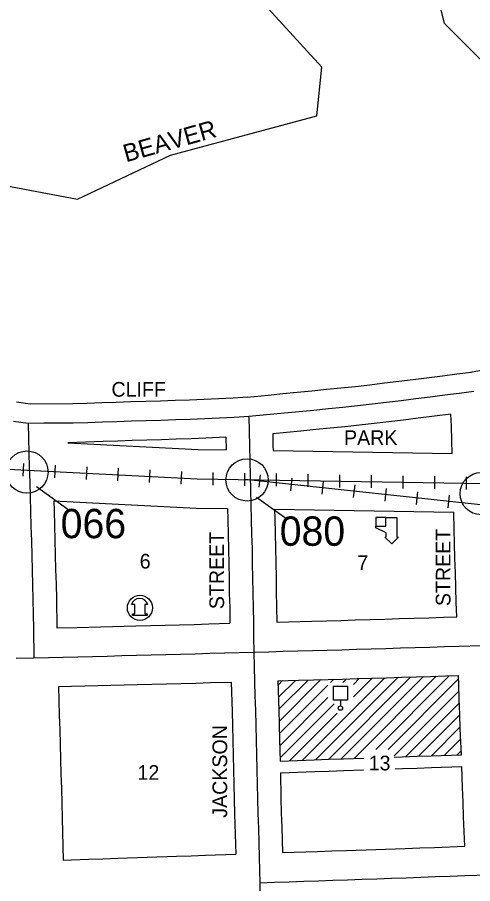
# Model space of a CAD drawing. Extents: x 1958108 to 2336688, y 15676069 to 16284877.
# Drawn here: x 2310678 to 2311455, y 15841541 to 15843017 of the extents above; entities that cross this region are included whole.
import ezdxf

# ---------------------------------------------------------------- set-up
doc = ezdxf.new("R2010")
doc.units = 0
for name, color, linetype in [('L10', 7, 'Continuous'), ('L11', 7, 'Continuous'), ('L14', 7, 'Continuous'), ('L17', 7, 'Continuous'), ('L18', 7, 'Continuous'), ('L23', 7, 'Continuous'), ('L3', 7, 'Continuous'), ('L58', 7, 'Continuous'), ('L7', 7, 'Continuous'), ('L9', 7, 'Continuous')]:
    doc.layers.add(name, color=color, linetype=linetype)

msp = doc.modelspace()

# ---------------------------------------------------------------- linework, layer by layer
at = {"layer": 'L11'}
for p, q in [((2310687.9, 15842235.3), (2310689, 15842256.9)), ((2310741.9, 15842232.6), (2310743, 15842254.2)), ((2310795.8, 15842229.8), (2310796.9, 15842251.4)), ((2310849.7, 15842227.1), (2310850.8, 15842248.7)), ((2310903.6, 15842224.3), (2310904.8, 15842245.9)), ((2310957.6, 15842221.6), (2310958.7, 15842243.2)), ((2311011.9, 15842219.8), (2311012.3, 15842241.4)), ((2311065.9, 15842218.9), (2311066.3, 15842240.5)), ((2311092.4, 15842237.8), (2311090.1, 15842216.3)), ((2311119.9, 15842218), (2311120.2, 15842239.6)), ((2311146.1, 15842232), (2311143.8, 15842210.5)), ((2311173.9, 15842217.1), (2311174.2, 15842238.7)), ((2311227.9, 15842216.2), (2311228.2, 15842237.8)), ((2311281.9, 15842215.3), (2311282.2, 15842236.9)), ((2311335.9, 15842214.5), (2311336.2, 15842236.1)), ((2311389.9, 15842213.6), (2311390.2, 15842235.2)), ((2311443.9, 15842212.7), (2311444.2, 15842234.3)), ((2311199.8, 15842226.1), (2311197.5, 15842204.7)), ((2311253.5, 15842220.3), (2311251.1, 15842198.8)), ((2311307.1, 15842214.5), (2311304.8, 15842193)), ((2311360.8, 15842208.7), (2311358.5, 15842187.2)), ((2311414.5, 15842202.9), (2311412.2, 15842181.4))]:
    msp.add_line(p, q, dxfattribs=at)
for points in [[(2307158.2, 15842405.5), (2308201.6, 15842372.7), (2310984.9, 15842231), (2312001.5, 15842214.3), (2312643.2, 15842331), (2312934.8, 15842472.7), (2313405.4, 15842672.3), (2314643.3, 15843745.2), (2315066.6, 15843989.2)], [(2307158.2, 15842405.5), (2308201.6, 15842372.7), (2310984.9, 15842231), (2312001.5, 15842214.3), (2312643.2, 15842331), (2312934.8, 15842472.7), (2313405.4, 15842672.3), (2314643.3, 15843745.2), (2315066.6, 15843989.2)], [(2312425.5, 15842291.4), (2312052.1, 15842193), (2311790.1, 15842176.7), (2311499.6, 15842182.8), (2311066.9, 15842229.7)], [(2312425.5, 15842291.4), (2312052.1, 15842193), (2311790.1, 15842176.7), (2311499.6, 15842182.8), (2311066.9, 15842229.7)]]:
    msp.add_lwpolyline(points, dxfattribs=at)
at = {"layer": 'L14'}
for p, q in [((2311164.6, 15841751.3), (2311305, 15841891.8)), ((2311186.6, 15841752.1), (2311326.9, 15841892.4)), ((2311208.5, 15841752.8), (2311348.8, 15841893.1)), ((2311230.5, 15841753.6), (2311370.7, 15841893.8)), ((2311252.5, 15841754.3), (2311392.6, 15841894.5)), ((2311289.3, 15841769.9), (2311414.5, 15841895.1)), ((2311122.7, 15841879.1), (2311130.5, 15841886.9)), ((2311123.4, 15841858.6), (2311152.2, 15841887.4)), ((2311124.1, 15841838.1), (2311174, 15841888)), ((2311124.6, 15841817.4), (2311195.8, 15841888.6)), ((2311125.1, 15841796.7), (2311207.6, 15841879.2)), ((2311212, 15841883.6), (2311217.6, 15841889.2)), ((2311233.2, 15841883.6), (2311239.5, 15841889.8)), ((2311251.3, 15841859.3), (2311283.2, 15841891.1)), ((2311251.3, 15841880.5), (2311261.3, 15841890.5)), ((2311310.5, 15841769.9), (2311430.7, 15841890.1)), ((2311320.5, 15841758.7), (2311431.4, 15841869.6)), ((2311125.6, 15841775.9), (2311207.6, 15841858)), ((2311340.3, 15841757.3), (2311432.1, 15841849.1)), ((2311126.1, 15841755.2), (2311218.3, 15841847.4)), ((2311142.7, 15841750.6), (2311223.7, 15841831.6)), ((2311362.3, 15841758.1), (2311432.8, 15841828.6)), ((2311384.2, 15841758.8), (2311433.5, 15841808)), ((2311406.2, 15841759.6), (2311434.3, 15841787.7)), ((2311428.2, 15841760.4), (2311435.2, 15841767.4))]:
    msp.add_line(p, q, dxfattribs=at)
at = {"layer": 'L17'}
for p, q in [((2311306.6, 15842165), (2311289.6, 15842165)), ((2311289.6, 15842165), (2311289.6, 15842150.1)), ((2311305, 15842131.6), (2311304.8, 15842131.4)), ((2310878.5, 15842016.7), (2310872.5, 15842016.7)), ((2310872.5, 15842016.7), (2310872.5, 15842016.6)), ((2310878.5, 15842000.7), (2310878.5, 15842016.7)), ((2310900.9, 15842016.7), (2310895.5, 15842016.7)), ((2310895.5, 15842016.7), (2310895.5, 15842000.7)), ((2310900.7, 15842016.7), (2310900.8, 15842016.8)), ((2310874.5, 15842000.7), (2310874.6, 15842000.7)), ((2310874.5, 15841998.2), (2310874.5, 15842000.7)), ((2310874.5, 15842000.7), (2310878.5, 15842000.7)), ((2310899.4, 15841998.2), (2310874.5, 15841998.2)), ((2310895.5, 15842000.7), (2310899.4, 15842000.7)), ((2310899.4, 15842000.7), (2310899.4, 15841998.2)), ((2311229.1, 15841853.9), (2311229.1, 15841843.8))]:
    msp.add_line(p, q, dxfattribs=at)
for points in [[(2311328, 15842131.6), (2311316.5, 15842120.2), (2311304.6, 15842131.6), (2311307.1, 15842131.6), (2311307.1, 15842138.8), (2311289.6, 15842147.1), (2311289.6, 15842150.1), (2311306.6, 15842150.1), (2311306.6, 15842165), (2311325.5, 15842165), (2311325.5, 15842131.6)], [(2311241, 15841877.3), (2311241, 15841853.9), (2311217.1, 15841853.9), (2311217.1, 15841877.3)]]:
    msp.add_lwpolyline(points, close=True, dxfattribs=at)
for centre, radius in [((2310887.1, 15842011), 21.4), ((2311229.1, 15841840.1), 3.74)]:
    msp.add_circle(centre, radius, dxfattribs=at)
msp.add_arc((2310886.7, 15842011.9), 14.9, 18.7999, 161.5651, dxfattribs=at)
at = {"layer": 'L18'}
for points in [[(2311898.7, 15842490.7), (2311873.7, 15842487.1), (2311848.8, 15842483.2), (2311823.8, 15842479.1), (2311799.1, 15842474.9), (2311774.5, 15842470.7), (2311749.6, 15842466.4), (2311724.9, 15842462.1), (2311700.3, 15842457.7), (2311675.6, 15842453.2), (2311651, 15842448.7), (2311601.8, 15842439.7), (2311577.2, 15842435.2), (2311552.6, 15842430.6), (2311528, 15842426), (2311503.4, 15842421.5), (2311478.9, 15842417), (2311450.8, 15842411.8)], [(2311452.6, 15842412.1), (2311427.8, 15842408.9), (2311403, 15842405.8), (2311353.4, 15842399.6), (2311328.6, 15842396.5), (2311304, 15842393.5), (2311279.3, 15842390.6), (2311254.7, 15842387.8), (2311229.9, 15842385.2), (2311205.2, 15842382.7), (2311180.5, 15842380.3), (2311155.4, 15842377.9), (2311130.6, 15842375.4), (2311105.8, 15842373), (2311069.8, 15842369.6)], [(2311071.3, 15842369.7), (2311046.3, 15842368.4), (2311021.3, 15842367.2), (2310996.6, 15842366), (2310971.8, 15842364.9), (2310947, 15842364), (2310922.1, 15842363.3), (2310897.1, 15842362.6), (2310871.9, 15842361.8), (2310846.8, 15842360.9), (2310822.1, 15842360), (2310797.4, 15842359.3), (2310772.6, 15842358.8), (2310700.2, 15842358)], [(2310700.2, 15842358), (2310676.9, 15842361.3)], [(2311417.6, 15842341.1), (2311361.6, 15842334.1), (2311336.8, 15842331), (2311311.9, 15842328), (2311286.9, 15842325), (2311261.8, 15842322.2), (2311236.6, 15842319.6), (2311211.7, 15842317), (2311186.9, 15842314.6), (2311161.8, 15842312.2), (2311137, 15842309.8), (2311113.6, 15842307.5)], [(2311419.5, 15842273.9), (2311418.9, 15842295.8), (2311418.4, 15842320.6), (2311417.6, 15842341.1)], [(2311113.6, 15842307.5), (2311114.1, 15842287.7), (2311114.3, 15842278.9)], [(2311033.8, 15842301.7), (2310999.6, 15842300), (2310974.4, 15842298.9), (2310949.1, 15842298.1), (2310924, 15842297.3), (2310899, 15842296.6), (2310874.1, 15842295.9), (2310849.2, 15842295), (2310824.3, 15842294.1), (2310764, 15842292.3)], [(2310764, 15842292.3), (2310986.6, 15842281), (2311034.3, 15842280.2)], [(2311033.8, 15842301.7), (2311034.3, 15842280.2)], [(2311114.3, 15842278.9), (2311419.5, 15842273.9)], [(2310740.1, 15842193.4), (2310740.7, 15842176.4), (2310741.3, 15842151.5), (2310742.1, 15842126.4), (2310742.8, 15842101.2), (2310743.4, 15842076.3), (2310744, 15842051.2), (2310744.6, 15842026), (2310745.2, 15841976.7)], [(2310740.1, 15842193.4), (2310983.2, 15842181), (2311036.7, 15842180.2)], [(2311036.7, 15842180.2), (2311037.1, 15842160.8), (2311037.7, 15842135.8), (2311038.3, 15842111), (2311038.7, 15842086), (2311039.3, 15842061), (2311039.6, 15842036), (2311040.2, 15842011), (2311040.6, 15841984.6)], [(2311116.7, 15842178.9), (2311422.4, 15842173.8)], [(2311116.7, 15842178.9), (2311117.1, 15842162.7), (2311117.7, 15842137.7), (2311118.3, 15842112.5), (2311118.7, 15842087.5), (2311119.3, 15842062.5), (2311119.6, 15842037.5), (2311120.2, 15842012.5), (2311120.6, 15841986.6)], [(2311427.4, 15841995.6), (2311426.5, 15842020.7), (2311425.9, 15842045.7), (2311425.1, 15842070.7), (2311424.5, 15842095.7), (2311423.6, 15842120.7), (2311423, 15842145.8), (2311422.4, 15842173.8)], [(2311120.6, 15841986.6), (2311180.2, 15841988.2), (2311205.2, 15841988.9), (2311229.9, 15841989.6), (2311254.9, 15841990.3), (2311279.9, 15841991), (2311304.9, 15841991.8), (2311329.9, 15841992.6), (2311354.9, 15841993.3), (2311380, 15841994.1), (2311405, 15841994.9), (2311427.4, 15841995.6)], [(2310745.2, 15841976.7), (2310780, 15841977.7), (2310880.1, 15841980.2), (2310905.1, 15841980.8), (2310930.1, 15841981.5), (2310954.8, 15841982.1), (2310979.8, 15841982.8), (2311004.8, 15841983.5), (2311040.6, 15841984.6)], [(2311122.4, 15841886.7), (2311157.8, 15841887.6), (2311182.9, 15841888.2), (2311208, 15841888.9), (2311232.8, 15841889.6), (2311257.8, 15841890.4), (2311282.9, 15841891.1), (2311307.9, 15841891.8), (2311333, 15841892.6), (2311358, 15841893.4), (2311383, 15841894.2), (2311408.1, 15841894.9), (2311430.5, 15841895.6)], [(2311435.5, 15841760.6), (2311433.6, 15841804.7), (2311432.7, 15841829.8), (2311431.9, 15841854.8), (2311431, 15841879.8), (2311430.5, 15841895.6)], [(2310748, 15841876.8), (2310882.6, 15841880.2), (2310907.7, 15841880.9), (2310932.7, 15841881.5), (2310957.5, 15841882.2), (2310982.5, 15841882.8), (2311007.6, 15841883.5), (2311042.5, 15841884.6)], [(2311042.5, 15841884.6), (2311044.2, 15841834.6), (2311044.8, 15841809.8), (2311045.4, 15841784.8), (2311046, 15841759.8), (2311046.6, 15841734.8), (2311047.1, 15841709.8), (2311047.8, 15841684.8), (2311048.4, 15841659.6), (2311050.7, 15841591.4)], [(2311122.4, 15841886.7), (2311124.1, 15841836.9), (2311124.7, 15841811.7), (2311125.3, 15841786.7), (2311126.2, 15841750)], [(2310748, 15841876.8), (2310748.9, 15841853.1), (2310749.4, 15841828.1), (2310750.3, 15841803.1), (2310750.9, 15841778.1), (2310751.7, 15841753.1), (2310752.3, 15841728.1), (2310753.2, 15841703.1), (2310753.8, 15841678.3), (2310754.4, 15841653.3), (2310755, 15841628.3), (2310756.1, 15841581.2)], [(2311320.5, 15841756.6), (2311334.5, 15841757.1), (2311359.3, 15841758), (2311383.9, 15841758.8), (2311435.5, 15841760.6)], [(2311126.2, 15841750), (2311184.5, 15841752), (2311209.3, 15841752.9), (2311234.3, 15841753.7), (2311268.8, 15841754.9)], [(2311126.7, 15841730), (2311185.2, 15841732), (2311210, 15841732.9), (2311235, 15841733.7), (2311268.3, 15841734.9)], [(2311126.7, 15841730), (2311127.7, 15841686.7), (2311128.3, 15841661.9), (2311129.2, 15841636.9), (2311130.2, 15841594.1)], [(2311322.5, 15841736.7), (2311335.1, 15841737.1), (2311360, 15841738), (2311384.6, 15841738.8), (2311435.9, 15841740.6)], [(2311441.4, 15841604.7), (2311439.2, 15841654.7), (2311438.3, 15841679.9), (2311437.5, 15841704.7), (2311435.9, 15841740.6)], [(2311130.2, 15841594.1), (2311189.8, 15841596.1), (2311214.6, 15841596.9), (2311239.6, 15841597.8), (2311339.7, 15841601.2), (2311364.7, 15841602), (2311389.4, 15841602.9), (2311441.4, 15841604.7)], [(2310756.1, 15841581.3), (2310799.4, 15841582.7), (2310824.1, 15841583.6), (2310849.2, 15841584.4), (2310949.3, 15841587.8), (2310974.3, 15841588.7), (2310999, 15841589.5), (2311050.7, 15841591.4)]]:
    msp.add_lwpolyline(points, dxfattribs=at)
at = {"layer": 'L3'}
for points in [[(2311456.8, 15842379.3), (2311431.9, 15842376.2), (2311407.1, 15842373.1), (2311382.3, 15842370), (2311357.5, 15842366.9), (2311332.7, 15842363.8), (2311307.9, 15842360.7), (2311283.1, 15842357.8), (2311258.3, 15842355), (2311233.2, 15842352.4), (2311208.5, 15842349.9), (2311183.6, 15842347.4), (2311158.6, 15842345), (2311133.8, 15842342.6), (2311109, 15842340.2), (2311072.9, 15842336.7)], [(2311072.9, 15842336.7), (2311047.9, 15842335.4), (2311022.9, 15842334.2), (2310998.1, 15842333), (2310973.1, 15842331.9), (2310948.1, 15842331.1), (2310923, 15842330.3), (2310898, 15842329.6), (2310873, 15842328.8), (2310848, 15842327.9), (2310823.2, 15842327.1), (2310798.2, 15842326.3), (2310773.2, 15842325.8), (2310748.1, 15842325.5), (2310723.1, 15842325.4), (2310696.4, 15842325.2)], [(2311072.9, 15842336.7), (2311073.5, 15842311.7), (2311074.1, 15842286.7), (2311074.7, 15842261.7), (2311075.3, 15842236.7), (2311075.9, 15842211.7), (2311076.5, 15842186.7), (2311077.1, 15842161.7), (2311077.7, 15842136.7), (2311078.3, 15842111.7), (2311078.7, 15842086.7), (2311079.3, 15842061.7), (2311079.6, 15842036.7), (2311080.2, 15842011.7), (2311080.6, 15841986.7), (2311080.9, 15841961.7), (2311081.5, 15841935.7)], [(2310696.4, 15842325.2), (2310671.7, 15842328.7)], [(2310696.4, 15842325.2), (2310697, 15842300.2), (2310697.8, 15842275.3), (2310698.4, 15842250.2), (2310699.3, 15842225.2), (2310699.9, 15842200.3), (2310700.7, 15842175.3), (2310701.3, 15842150.3), (2310702.2, 15842125.3), (2310702.8, 15842100.3), (2310703.4, 15842075.3), (2310704, 15842050.3), (2310704.6, 15842025.3), (2310704.9, 15842000.3), (2310705.5, 15841975.3), (2310706.2, 15841925.8)], [(2311081.5, 15841935.7), (2311106.5, 15841936.3), (2311131.5, 15841937), (2311156.6, 15841937.6), (2311181.6, 15841938.2), (2311206.6, 15841938.9), (2311231.4, 15841939.6), (2311256.4, 15841940.3), (2311281.4, 15841941.1), (2311306.4, 15841941.8), (2311331.5, 15841942.6), (2311356.5, 15841943.4), (2311381.5, 15841944.1), (2311406.5, 15841944.9), (2311431.5, 15841945.7), (2311468.8, 15841946.8)], [(2310676.2, 15841925), (2310706.2, 15841925.8)], [(2310706.2, 15841925.8), (2310731.2, 15841926.4), (2310756.2, 15841927), (2310781.3, 15841927.7), (2310806.3, 15841928.3), (2310831.3, 15841928.9), (2310856.3, 15841929.6), (2310881.4, 15841930.2), (2310906.4, 15841930.9), (2310931.4, 15841931.5), (2310956.1, 15841932.2), (2310981.2, 15841932.8), (2311006.2, 15841933.5), (2311031.2, 15841934.3), (2311056.2, 15841935), (2311081.5, 15841935.7)], [(2311081.5, 15841935.7), (2311082.1, 15841910.7), (2311082.7, 15841885.7), (2311083.3, 15841860.8), (2311084.1, 15841835.8), (2311084.8, 15841810.7), (2311085.4, 15841785.8), (2311085.9, 15841760.8), (2311086.5, 15841735.8), (2311087.1, 15841710.8), (2311087.7, 15841685.8), (2311088.3, 15841660.8), (2311089.2, 15841635.8), (2311089.8, 15841610.8), (2311090.4, 15841585.8), (2311091.4, 15841542.7)], [(2311091.4, 15841542.7), (2311116.5, 15841543.6), (2311141.5, 15841544.4), (2311166.5, 15841545.3), (2311191.5, 15841546.1), (2311216.3, 15841547), (2311241.3, 15841547.8), (2311266.4, 15841548.7), (2311291.4, 15841549.5), (2311316.4, 15841550.4), (2311341.4, 15841551.2), (2311366.4, 15841552.1), (2311391.2, 15841553), (2311416.2, 15841553.8), (2311441.3, 15841554.8), (2311483, 15841556.3)], [(2311091.4, 15841542.7), (2311091.5, 15841517.7), (2311091.9, 15841492.7), (2311092, 15841467.7), (2311092.1, 15841442.7), (2311092.2, 15841417.7), (2311092.5, 15841392.7), (2311092.6, 15841367.7), (2311092.7, 15841342.7), (2311092.8, 15841317.7), (2311092.9, 15841292.7), (2311093, 15841267.7), (2311093.1, 15841242.7), (2311093.2, 15841217.7), (2311093.5, 15841173.6)]]:
    msp.add_lwpolyline(points, dxfattribs=at)
at = {"layer": 'L58'}
for p, q in [((2310764.2, 15842178.6), (2310710.8, 15842217.3)), ((2311137.6, 15842162), (2311086, 15842198.9))]:
    msp.add_line(p, q, dxfattribs=at)
for centre in [(2310694.5, 15842242.3), (2311069.9, 15842228.9), (2311469.1, 15842205.6)]:
    msp.add_circle(centre, 36, dxfattribs=at)
at = {"layer": 'L7'}
for points in [[(2311372.5, 15843140.8), (2311405.8, 15843007.4), (2311489.1, 15842924.1), (2311747.5, 15842965.8), (2311922.5, 15843015.8), (2312005.8, 15843124.1)], [(2310647.5, 15842732.4), (2310780.8, 15842707.4), (2310939.2, 15842782.4), (2311189.1, 15842849.1), (2311197.5, 15842932.4), (2311105.8, 15843032.4)]]:
    msp.add_lwpolyline(points, dxfattribs=at)

# ---------------------------------------------------------------- texts
at = {"layer": 'L10'}
msp.add_text('PARK', height=25, dxfattribs=at).set_placement((2311235.3, 15842288.5))
at = {"layer": 'L23'}
for s, p in [('6', (2310886.8, 15842077.9)), ('7', (2311257.8, 15842075.2)), ('13', (2311277.3, 15841734)), ('12', (2310883, 15841718))]:
    msp.add_text(s, height=25, dxfattribs=at).set_placement(p)
at = {"layer": 'L58'}
for s, p in [('066', (2310752, 15842129.6)), ('080', (2311125.6, 15842116.7))]:
    msp.add_text(s, height=50, dxfattribs=at).set_placement(p)
at = {"layer": 'L7'}
msp.add_text('BEAVER', height=30, rotation=15.6594, dxfattribs=at).set_placement((2310863.4, 15842769.9))
at = {"layer": 'L9'}
msp.add_text('CLIFF', height=25, dxfattribs=at).set_placement((2310838.6, 15842370.7))
for s, p in [('STREET', (2311416.8, 15842013.9)), ('STREET', (2311030.7, 15842008.7)), ('JACKSON', (2311035.9, 15841653.3))]:
    msp.add_text(s, height=25, rotation=90, dxfattribs=at).set_placement(p)

doc.saveas('drawing.dxf')
